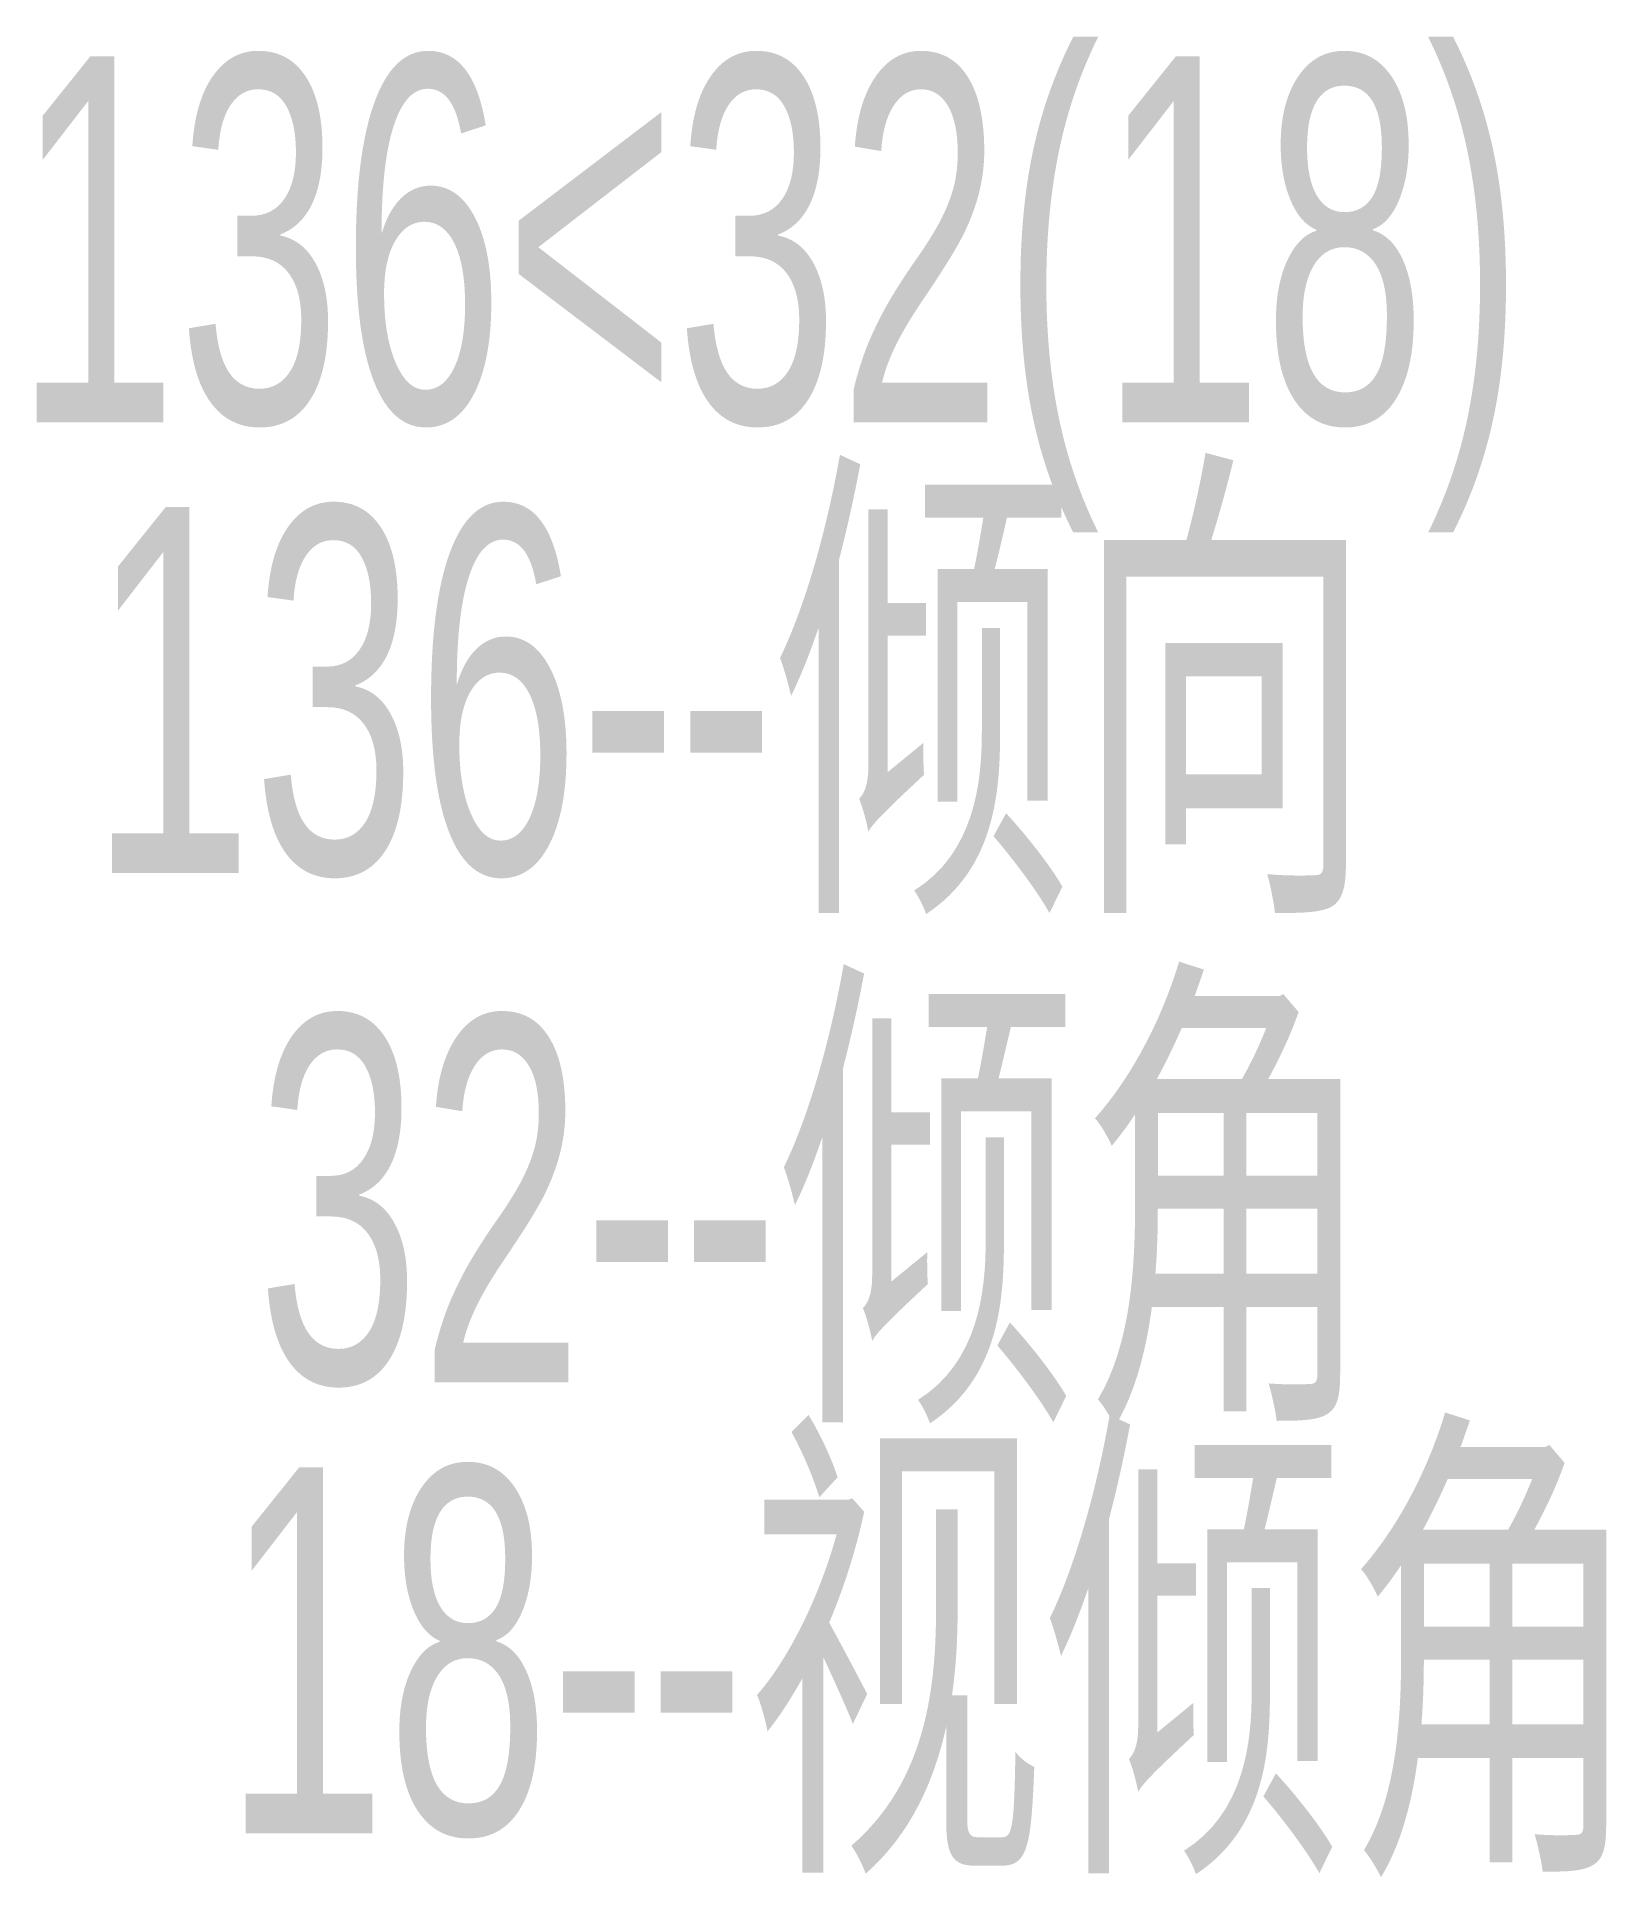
# Model space of a CAD drawing. Extents: x 3.64 to 10.07, y 0.26 to 7.81.
import ezdxf

# ---------------------------------------------------------------- set-up
doc = ezdxf.new("R2010")
doc.units = 0
doc.header["$MEASUREMENT"] = 0
doc.layers.get('0').update_dxf_attribs({"linetype": 'CONTINUOUS'})
doc.styles.add('LZ_FONTS_FS', font='hxm.ttf', dxfattribs={"width": 0.7})

msp = doc.modelspace()

# ---------------------------------------------------------------- texts
at = {"style": 'LZ_FONTS_FS', "width": 0.6}
for s, p in [('136<32(18)', (3.5451, 6.2281)), ('136--倾向', (3.8534, 4.3802)), ('32--倾角', (4.5384, 2.2928)), ('18--视倾角', (4.4014, 0.4449))]:
    msp.add_text(s, height=1.5, dxfattribs=at).set_placement(p)

doc.saveas('drawing.dxf')
